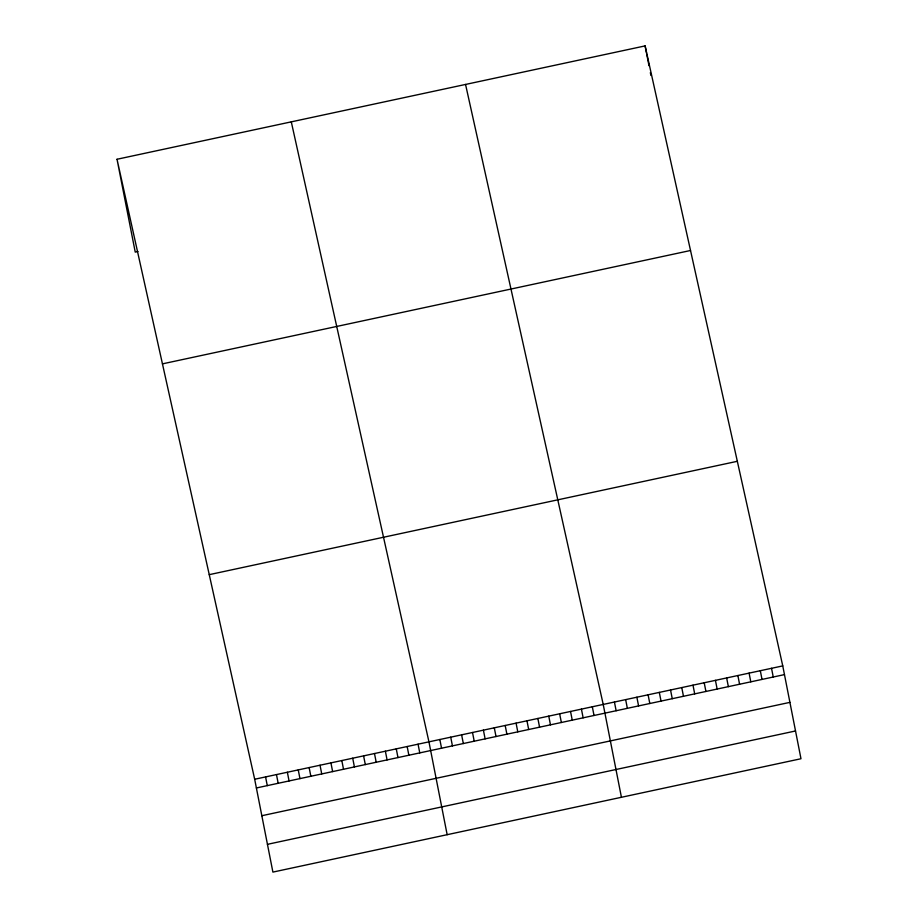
<?xml version="1.0" encoding="UTF-8"?>
<svg xmlns="http://www.w3.org/2000/svg" width="918" height="918" viewBox="0 0 918 918"><rect width="100%" height="100%" fill="white"/><g stroke="black" fill="none" stroke-linecap="round" stroke-linejoin="round"><path stroke-width="1.38" d="M117.022 159.262L645.102 45.9L782.756 665.894L800.978 758.738L272.898 872.1L254.676 779.256L117.022 159.262L135.244 252.106L137.964 251.521M162.452 363.861L690.531 250.499M209.258 574.657L737.338 461.295M254.676 779.256L782.756 665.894M256.386 787.965L784.465 674.604M261.837 815.723L789.916 702.362M267.448 844.33L795.527 730.969M465.552 84.445L603.218 704.439L621.429 797.283M291.293 121.853L428.947 741.847L447.158 834.691M771.533 668.304L773.243 677.014M645.102 45.9L646.57 53.359M646.811 54.598L648.992 65.706M650.357 72.648L650.896 75.425M760.311 670.714L762.02 679.423M749.088 673.124L750.798 681.822M737.877 675.533L739.575 684.231M726.654 677.943L728.353 686.641M715.432 680.353L717.142 689.051M704.209 682.762L705.919 691.461M692.987 685.172L694.696 693.87M681.764 687.582L683.474 696.28M670.542 689.98L672.251 698.69M659.319 692.39L661.029 701.1M648.097 694.8L649.806 703.509M636.874 697.21L638.584 705.919M625.651 699.619L627.361 708.329M614.429 702.029L616.139 710.739M592.317 706.78L594.026 715.478M581.427 709.121L583.137 717.819M570.537 711.45L572.247 720.16M559.647 713.791L561.357 722.489M548.757 716.132L550.467 724.83M537.868 718.473L539.566 727.171M526.966 720.802L528.676 729.512M516.077 723.143L517.786 731.841M505.187 725.484L506.897 734.182M494.297 727.825L496.007 736.523M483.407 730.154L485.117 738.864M472.518 732.495L474.216 741.193M461.616 734.836L463.326 743.534M450.727 737.177L452.436 745.875M439.837 739.506L441.547 748.216M418.057 744.188L419.767 752.886M407.167 746.529L408.866 755.227M396.266 748.859L397.976 757.568M385.376 751.199L387.086 759.909M374.487 753.54L376.196 762.238M363.597 755.881L365.307 764.579M352.707 758.211L354.417 766.92M341.817 760.552L343.516 769.261M330.928 762.892L332.626 771.59M320.026 765.233L321.736 773.931M309.136 767.563L310.846 776.272M298.247 769.904L299.956 778.613M287.357 772.245L289.067 780.943M276.467 774.585L278.177 783.284M265.577 776.915L267.276 785.624"/></g></svg>
